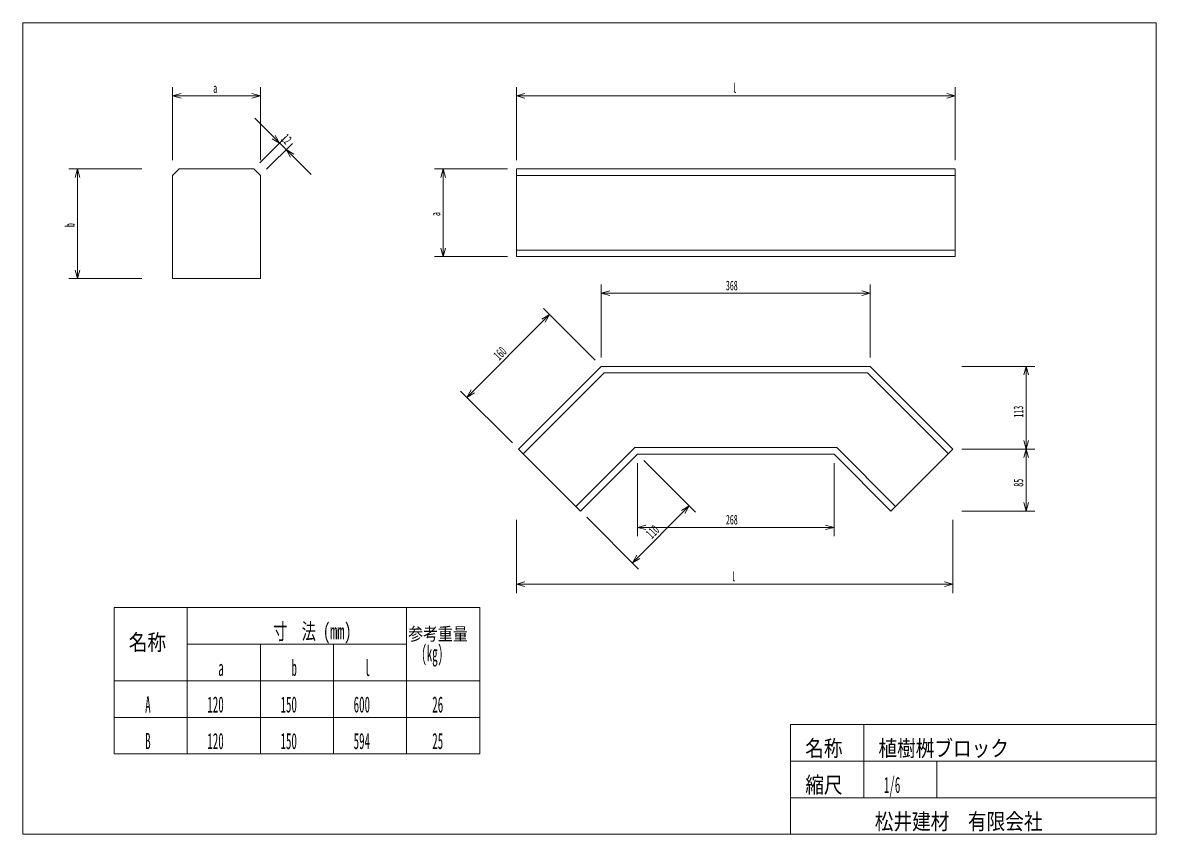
# Model space of a CAD drawing. Units: millimetres, scale not verified. Extents: x 40 to 1590, y 14 to 1124.
import ezdxf
from ezdxf.enums import TextEntityAlignment as Align

# ---------------------------------------------------------------- set-up
doc = ezdxf.new("R2010")
doc.units = ezdxf.units.MM
doc.header["$LTSCALE"] = 2
doc.layers.add('1', color=7, linetype='Continuous', lineweight=18)
doc.styles.add('ＭＳ ゴシック', font='')
doc.styles.get('ＭＳ ゴシック').set_extended_font_data('MS Gothic')

msp = doc.modelspace()

# ---------------------------------------------------------------- linework, layer by layer
at = {"layer": '1'}
for p, q in [((40, 1124), (40, 14)), ((40, 1124), (1590, 1124)), ((1590, 1124), (1590, 14)), ((245, 1036), (245, 936)), ((245, 1024), (256.591, 1027.106)), ((245, 1024), (365, 1024)), ((245, 1024), (256.591, 1020.894)), ((365, 1024), (353.409, 1027.106)), ((365, 1024), (353.409, 1020.894)), ((365, 1036), (365, 936)), ((715, 1036), (715, 936)), ((715, 1024), (726.591, 1027.106)), ((715, 1024), (1315, 1024)), ((715, 1024), (726.591, 1020.894)), ((1315, 1024), (1303.409, 1027.106)), ((1315, 1024), (1303.409, 1020.894)), ((1315, 1036), (1315, 936)), ((357.414, 993.296), (434.296, 916.414)), ((399.841, 967.841), (364.485, 932.485)), ((391.355, 959.355), (380.963, 965.355)), ((391.355, 959.355), (385.355, 969.748)), ((408.841, 958.841), (373.485, 923.485)), ((400.355, 950.355), (410.748, 944.355)), ((400.355, 950.355), (406.355, 939.963)), ((103, 924), (203, 924)), ((115, 924), (111.894, 912.409)), ((115, 774), (115, 924)), ((115, 924), (118.106, 912.409)), ((254, 924), (245, 915)), ((245, 774), (245, 915)), ((356, 924), (254, 924)), ((356, 924), (365, 915)), ((365, 774), (365, 915)), ((603, 924), (703, 924)), ((615, 924), (611.894, 912.409)), ((615, 924), (615, 804)), ((615, 924), (618.106, 912.409)), ((715, 924), (1315, 924)), ((715, 924), (715, 804)), ((715, 915), (1315, 915)), ((1315, 804), (1315, 924)), ((615, 804), (611.894, 815.591)), ((615, 804), (618.106, 815.591)), ((1315, 813), (715, 813)), ((603, 804), (703, 804)), ((715, 804), (1315, 804)), ((115, 774), (111.894, 785.591)), ((115, 774), (118.106, 785.591)), ((103, 774), (203, 774)), ((365, 774), (245, 774)), ((831.154, 766), (831.154, 666)), ((1198.85, 766), (1198.85, 666)), ((831.154, 754), (842.746, 757.106)), ((831.154, 754), (1198.85, 754)), ((831.154, 754), (842.746, 750.894)), ((1198.85, 754), (1187.259, 757.106)), ((1198.85, 754), (1187.259, 750.894)), ((751.959, 733.196), (822.669, 662.485)), ((647.307, 611.574), (760.444, 724.711)), ((760.444, 724.711), (750.051, 718.711)), ((760.444, 724.711), (754.444, 714.318)), ((718.017, 540.863), (831.154, 654)), ((1198.85, 654), (831.154, 654)), ((1311.987, 540.863), (1198.85, 654)), ((1423.987, 654), (1323.987, 654)), ((1411.987, 654), (1408.881, 642.409)), ((1411.987, 654), (1411.987, 540.863)), ((1411.987, 654), (1415.093, 642.409)), ((834.882, 645), (724.381, 534.499)), ((1195.122, 645), (834.882, 645)), ((1305.623, 534.499), (1195.122, 645)), ((638.821, 620.059), (709.532, 549.348)), ((647.307, 611.574), (653.307, 621.966)), ((647.307, 611.574), (657.699, 617.574)), ((796.506, 462.374), (876.924, 542.792)), ((876.924, 542.792), (1153.08, 542.792)), ((1153.08, 542.792), (1233.498, 462.374)), ((1411.987, 540.863), (1408.881, 552.454)), ((1411.987, 540.863), (1415.093, 552.454)), ((718.017, 540.863), (802.87, 456.01)), ((802.87, 456.01), (880.652, 533.792)), ((880.652, 533.792), (1149.353, 533.792)), ((1149.353, 533.792), (1227.134, 456.01)), ((1311.987, 540.863), (1227.134, 456.01)), ((1423.987, 540.863), (1323.987, 540.863)), ((1423.987, 540.863), (1323.987, 540.863)), ((1411.987, 540.863), (1408.881, 529.272)), ((1411.987, 540.863), (1411.987, 456.01)), ((1411.987, 540.863), (1415.093, 529.272)), ((880.652, 421.792), (880.652, 521.792)), ((959.848, 454.596), (889.137, 525.307)), ((1149.353, 421.792), (1149.353, 521.792)), ((1411.987, 456.01), (1408.881, 467.601)), ((1411.987, 456.01), (1415.093, 467.601)), ((873.581, 385.299), (951.363, 463.081)), ((951.363, 463.081), (940.97, 457.081)), ((951.363, 463.081), (945.363, 452.689)), ((1423.987, 456.01), (1323.987, 456.01)), ((715, 344.01), (715, 444.01)), ((882.066, 376.814), (811.355, 447.525)), ((880.652, 433.792), (892.243, 436.898)), ((1149.353, 433.792), (1137.761, 436.898)), ((1311.987, 344.01), (1311.987, 444.01)), ((880.652, 433.792), (1149.353, 433.792)), ((880.652, 433.792), (892.243, 430.686)), ((1149.353, 433.792), (1137.761, 430.686)), ((873.581, 385.299), (879.581, 395.692)), ((873.581, 385.299), (883.973, 391.299)), ((715, 356.01), (726.591, 359.116)), ((1311.987, 356.01), (1300.396, 359.116)), ((715, 356.01), (1311.987, 356.01)), ((715, 356.01), (726.591, 352.904)), ((1311.987, 356.01), (1300.396, 352.904)), ((165, 324), (565, 324)), ((165, 324), (165, 124)), ((265, 324), (265, 124)), ((565, 324), (665, 324)), ((565, 324), (565, 124)), ((665, 324), (665, 124)), ((265, 274), (565, 274)), ((365, 274), (365, 124)), ((465, 274), (465, 124)), ((165, 224), (565, 224)), ((565, 224), (665, 224)), ((165, 174), (565, 174)), ((565, 174), (665, 174)), ((1090, 164), (1590, 164)), ((1090, 164), (1090, 14)), ((1190, 164), (1190, 64)), ((165, 124), (665, 124)), ((1090, 114), (1590, 114)), ((1290, 114), (1290, 64)), ((1090, 64), (1590, 64)), ((1590, 14), (40, 14))]:
    msp.add_line(p, q, dxfattribs=at)

# ---------------------------------------------------------------- texts
at = {"layer": '1', "style": 'ＭＳ ゴシック'}
for s, height, width, p in [('l', 13.2, 0.5, (1010.5, 1024)), ('a', 13.2, 0.5, (300.5, 1024)), ('368', 13.2, 0.5, (1001.502, 754)), ('268', 13.2, 0.5, (1001.502, 433.792)), ('l', 13.2, 0.5, (1008.994, 356.01)), ('寸  法 (mm)', 21.99, 0.65, (382.5, 274)), ('参考重量', 17.6, 0.85, (567, 274)), ('名称', 21.99, 0.85, (185, 259)), ('(kg)', 21.99, 0.5, (585, 244)), ('b', 21.99, 0.5, (407.5, 224)), ('l', 21.99, 0.5, (507.5, 224)), ('a', 21.99, 0.5, (307.5, 224)), ('A', 21.99, 0.5, (207.5, 174)), ('120', 21.99, 0.5, (292.5, 174)), ('150', 21.99, 0.5, (392.5, 174)), ('600', 21.99, 0.5, (492.5, 174)), ('26', 21.99, 0.5, (600, 174)), ('B', 21.99, 0.5, (207.5, 124)), ('120', 21.99, 0.5, (292.5, 124)), ('150', 21.99, 0.5, (392.5, 124)), ('594', 21.99, 0.5, (492.5, 124)), ('25', 21.99, 0.5, (600, 124)), ('名称', 21.99, 0.85, (1110, 114)), ('植樹桝ブロック', 21.99, 0.85, (1210, 114)), ('縮尺', 21.99, 0.85, (1110, 64)), ('1/6', 21.99, 0.5, (1217.5, 64)), ('松井建材\u3000有限会社', 21.99, 0.85, (1205, 14))]:
    msp.add_text(s, height=height, dxfattribs=dict(at, width=width)).set_placement(p, align=Align.BOTTOM_LEFT)
at = {"layer": '1', "style": 'ＭＳ ゴシック', "width": 0.5}
for s, rotation, p in [('12', 315, (389.491, 961.219)), ('a', 90, (615, 859.5)), ('b', 90, (115, 844.5)), ('160', 45, (694.329, 658.596)), ('113', 90, (1411.987, 583.931)), ('85', 90, (1411.987, 489.437)), ('110', 45, (902.926, 414.644))]:
    msp.add_text(s, height=13.2, rotation=rotation, dxfattribs=at).set_placement(p, align=Align.BOTTOM_LEFT)

doc.saveas('drawing.dxf')
